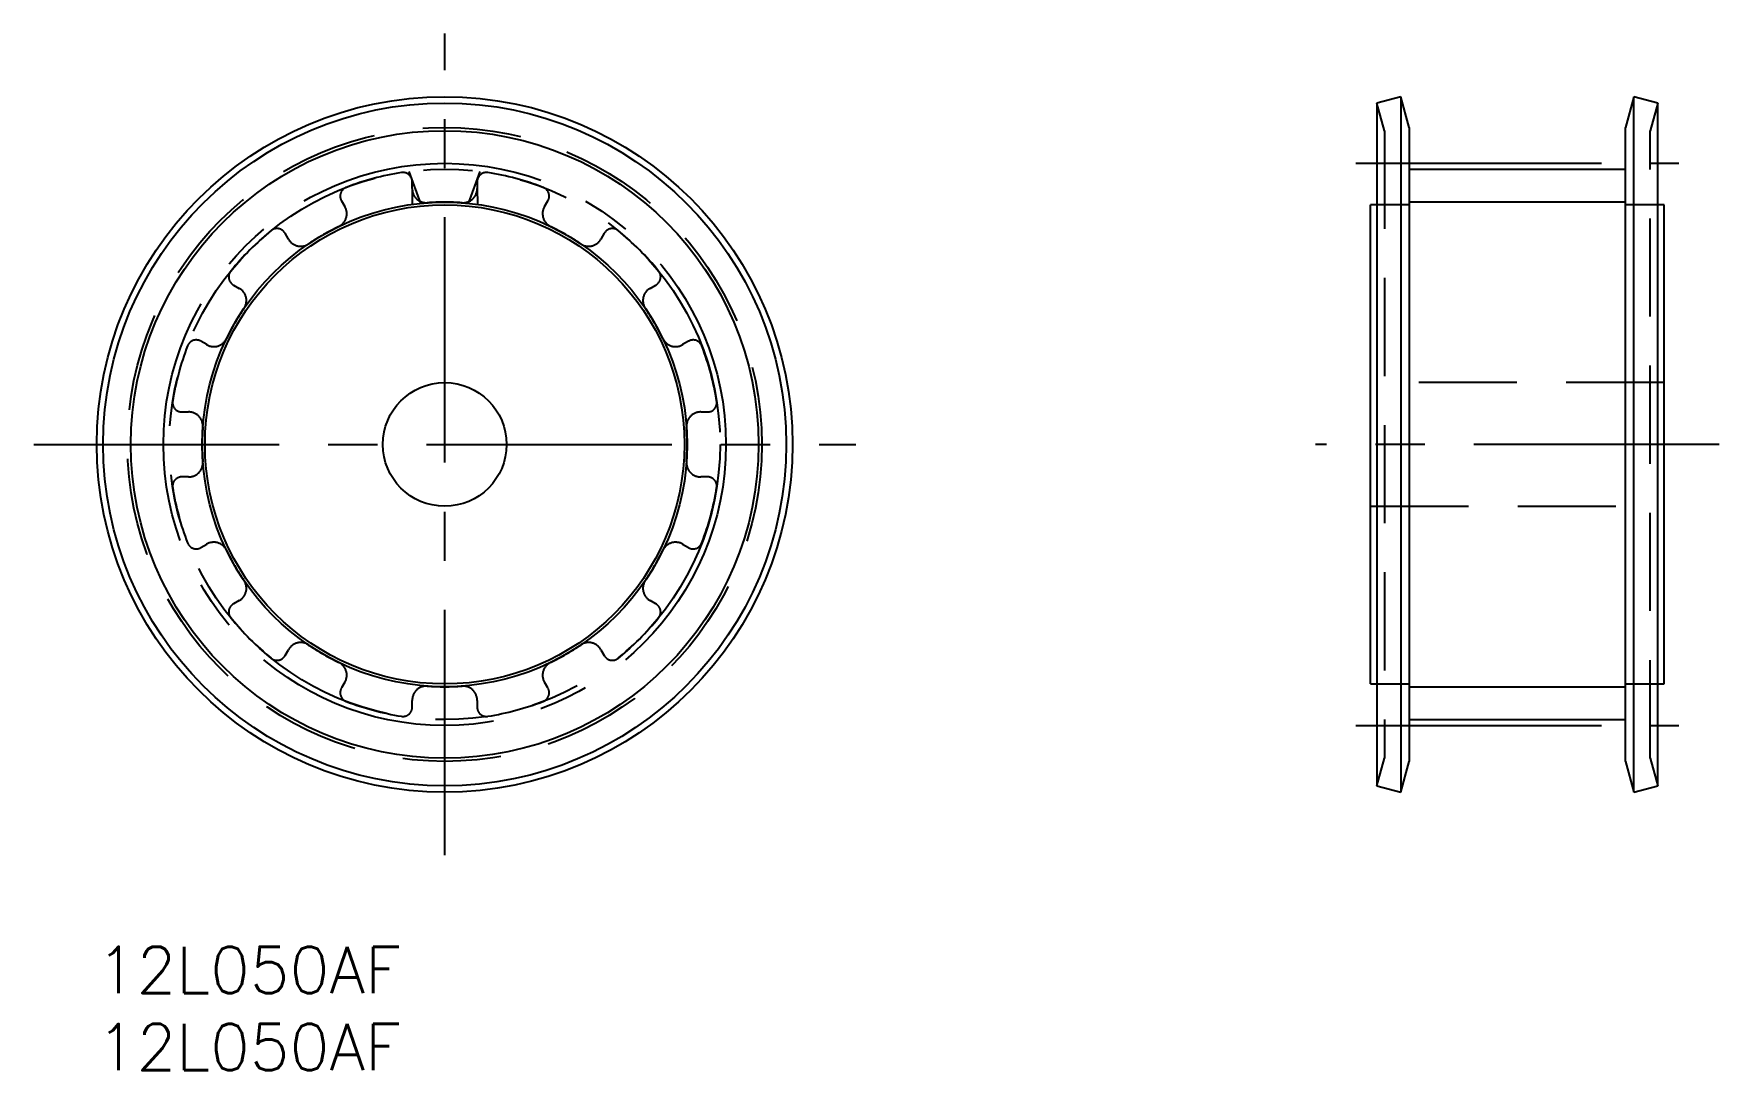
# Model space of a CAD drawing. Extents: x -4 to 105, y -8 to 59.
import ezdxf

# ---------------------------------------------------------------- set-up
doc = ezdxf.new("R2010")
doc.units = 0
doc.header["$LTSCALE"] = 0.5
for name, pattern in [('CENTER', [50.8, 31.75, -6.35, 6.35, -6.35]), ('DASHED', [19.05, 12.7, -6.35]), ('PHANTOM', [63.5, 31.75, -6.35, 6.35, -6.35, 6.35, -6.35])]:
    doc.linetypes.add(name, pattern=pattern)
for name, color, linetype in [('MSM_CENTER', 1, 'CENTER'), ('MSM_CONTINUOUS', 7, 'CONTINUOUS'), ('MSM_DASHED', 4, 'DASHED'), ('MSM_IMAGINARY', 6, 'PHANTOM'), ('MSM_NARROW', 5, 'CONTINUOUS'), ('MSM_PART_NUMBER', 7, 'CONTINUOUS')]:
    doc.layers.add(name, color=color, linetype=linetype)
doc.styles.get("Standard").update_dxf_attribs({"font": 'txt.shx', "height": 3, "bigfont": 'bigfont.shx'})

msp = doc.modelspace()

# ---------------------------------------------------------------- linework, layer by layer
at = {"layer": 'MSM_CENTER'}
for p, q in [((22.5, 5.92), (22.5, 59.08)), ((81.43, 50.69), (102.31, 50.69)), ((-4.08, 32.5), (49.08, 32.5)), ((104.93, 32.5), (78.81, 32.5)), ((81.43, 14.31), (102.31, 14.31))]:
    msp.add_line(p, q, dxfattribs=at)
msp.add_circle((22.5, 32.5), 18.19, dxfattribs=at)
at = {"layer": 'MSM_CONTINUOUS'}
for p, q in [((84.34, 55), (82.79, 54.59)), ((82.79, 54.59), (82.79, 10.41)), ((84.87, 53.01), (84.34, 55)), ((84.34, 55), (84.34, 10)), ((99.4, 55), (98.87, 53.01)), ((100.95, 54.59), (99.4, 55)), ((99.4, 10), (99.4, 55)), ((100.95, 10.41), (100.95, 54.59)), ((84.87, 53.01), (84.87, 11.99)), ((98.87, 11.99), (98.87, 53.01)), ((84.87, 50.31), (98.87, 50.31)), ((82.37, 17), (82.37, 48)), ((82.79, 48), (82.37, 48)), ((101.37, 48), (100.95, 48)), ((101.37, 17), (101.37, 48)), ((82.37, 17), (82.79, 17)), ((100.95, 17), (101.37, 17)), ((84.87, 14.69), (98.87, 14.69)), ((84.34, 10), (84.87, 11.99)), ((98.87, 11.99), (99.4, 10)), ((82.79, 10.41), (84.34, 10)), ((99.4, 10), (100.95, 10.41))]:
    msp.add_line(p, q, dxfattribs=at)
for radius in [22.5, 22.09, 20.3, 15.5, 4]:
    msp.add_circle((22.5, 32.5), radius, dxfattribs=at)
at = {"layer": 'MSM_DASHED'}
for p, q in [((83.27, 52.8), (82.79, 54.59)), ((100.95, 54.59), (100.47, 52.8)), ((83.27, 52.8), (83.27, 12.2)), ((100.47, 12.2), (100.47, 52.8)), ((20.4, 49.06), (20.4, 49.49)), ((24.6, 49.49), (24.6, 49.05)), ((15.82, 48.26), (16.04, 47.89)), ((28.96, 47.89), (29.18, 48.26)), ((84.87, 48), (82.79, 48)), ((100.95, 48), (98.87, 48)), ((12.4, 45.79), (12.19, 46.16)), ((32.81, 46.16), (32.6, 45.79)), ((8.84, 42.81), (9.21, 42.6)), ((35.79, 42.6), (36.16, 42.81)), ((7.11, 38.96), (6.74, 39.18)), ((38.26, 39.18), (37.89, 38.96)), ((101.37, 36.5), (82.37, 36.5)), ((5.51, 34.6), (5.94, 34.6)), ((39.06, 34.6), (39.49, 34.6)), ((5.94, 30.4), (5.51, 30.4)), ((39.49, 30.4), (39.06, 30.4)), ((82.37, 28.5), (101.37, 28.5)), ((6.74, 25.82), (7.11, 26.04)), ((37.89, 26.04), (38.26, 25.82)), ((9.21, 22.4), (8.84, 22.19)), ((36.16, 22.19), (35.79, 22.4)), ((12.19, 18.84), (12.4, 19.21)), ((32.6, 19.21), (32.81, 18.84)), ((16.04, 17.11), (15.82, 16.74)), ((29.18, 16.74), (28.96, 17.11)), ((82.79, 17), (84.87, 17)), ((98.87, 17), (100.95, 17)), ((20.4, 15.51), (20.4, 15.94)), ((24.6, 15.94), (24.6, 15.51)), ((82.79, 10.41), (83.27, 12.2)), ((100.47, 12.2), (100.95, 10.41))]:
    msp.add_line(p, q, dxfattribs=at)
msp.add_circle((22.5, 32.5), 20.51, dxfattribs=at)
for centre, radius, start, end in [((16.34, 48.57), 0.6, 110.9804, 210.6661), ((22.5, 32.5), 17.81, 99.0196, 110.9804), ((19.8, 49.5), 0.6, 359.3339, 99.0196), ((21.31, 49.05), 0.91, 179.3339, 274.1244), ((23.69, 49.05), 0.91, 265.8756, 0.6661), ((25.2, 49.5), 0.6, 80.9804, 180.6661), ((22.5, 32.5), 17.81, 69.0196, 80.9804), ((28.66, 48.57), 0.6, 329.3339, 69.0196), ((22.5, 32.5), 15.68, 85.8756, 94.1244), ((15.26, 47.43), 0.91, 295.8756, 30.6661), ((29.74, 47.43), 0.91, 149.3339, 244.1244), ((22.5, 32.5), 17.81, 129.0196, 140.9804), ((11.66, 45.87), 0.6, 29.3339, 129.0196), ((13.19, 46.23), 0.91, 209.3339, 304.1244), ((22.5, 32.5), 15.68, 115.8756, 124.1244), ((22.5, 32.5), 15.68, 55.8756, 64.1244), ((31.81, 46.23), 0.91, 235.8756, 330.6661), ((33.34, 45.87), 0.6, 50.9804, 150.6661), ((22.5, 32.5), 17.81, 39.0196, 50.9804), ((9.13, 43.34), 0.6, 140.9804, 240.6661), ((35.87, 43.34), 0.6, 299.3339, 39.0196), ((8.77, 41.81), 0.91, 325.8756, 60.6661), ((36.23, 41.81), 0.91, 119.3339, 214.1244), ((22.5, 32.5), 15.68, 145.8756, 154.1244), ((22.5, 32.5), 15.68, 25.8756, 34.1244), ((6.43, 38.66), 0.6, 59.3339, 159.0196), ((7.57, 39.74), 0.91, 239.3339, 334.1244), ((37.43, 39.74), 0.91, 205.8756, 300.6661), ((38.57, 38.66), 0.6, 20.9804, 120.6661), ((22.5, 32.5), 17.81, 159.0196, 170.9804), ((22.5, 32.5), 17.81, 9.0196, 20.9804), ((5.5, 35.2), 0.6, 170.9804, 270.6661), ((39.5, 35.2), 0.6, 269.3339, 9.0196), ((5.95, 33.69), 0.91, 355.8756, 90.6661), ((39.05, 33.69), 0.91, 89.3339, 184.1244), ((22.5, 32.5), 15.68, 175.8756, 184.1244), ((22.5, 32.5), 15.68, 355.8756, 4.1244), ((5.95, 31.31), 0.91, 269.3339, 4.1244), ((39.05, 31.31), 0.91, 175.8756, 270.6661), ((5.5, 29.8), 0.6, 89.3339, 189.0196), ((22.5, 32.5), 17.81, 189.0196, 200.9804), ((22.5, 32.5), 17.81, 339.0196, 350.9804), ((39.5, 29.8), 0.6, 350.9804, 90.6661), ((7.57, 25.26), 0.91, 25.8756, 120.6661), ((37.43, 25.26), 0.91, 59.3339, 154.1244), ((6.43, 26.34), 0.6, 200.9804, 300.6661), ((22.5, 32.5), 15.68, 205.8756, 214.1244), ((22.5, 32.5), 15.68, 325.8756, 334.1244), ((38.57, 26.34), 0.6, 239.3339, 339.0196), ((8.77, 23.19), 0.91, 299.3339, 34.1244), ((36.23, 23.19), 0.91, 145.8756, 240.6661), ((9.13, 21.66), 0.6, 119.3339, 219.0196), ((35.87, 21.66), 0.6, 320.9804, 60.6661), ((22.5, 32.5), 17.81, 219.0196, 230.9804), ((22.5, 32.5), 17.81, 309.0196, 320.9804), ((13.19, 18.77), 0.91, 55.8756, 150.6661), ((31.81, 18.77), 0.91, 29.3339, 124.1244), ((11.66, 19.13), 0.6, 230.9804, 330.6661), ((22.5, 32.5), 15.68, 235.8756, 244.1244), ((22.5, 32.5), 15.68, 295.8756, 304.1244), ((33.34, 19.13), 0.6, 209.3339, 309.0196), ((15.26, 17.57), 0.91, 329.3339, 64.1244), ((29.74, 17.57), 0.91, 115.8756, 210.6661), ((16.34, 16.43), 0.6, 149.3339, 249.0196), ((21.31, 15.95), 0.91, 85.8756, 180.6661), ((22.5, 32.5), 15.68, 265.8756, 274.1244), ((23.69, 15.95), 0.91, 359.3339, 94.1244), ((28.66, 16.43), 0.6, 290.9804, 30.6661), ((22.5, 32.5), 17.81, 249.0196, 260.9804), ((19.8, 15.5), 0.6, 260.9804, 0.6661), ((25.2, 15.5), 0.6, 179.3339, 279.0196), ((22.5, 32.5), 17.81, 279.0196, 290.9804)]:
    msp.add_arc(centre, radius, start, end, dxfattribs=at)
at = {"layer": 'MSM_IMAGINARY'}
msp.add_circle((22.5, 32.5), 17.81, dxfattribs=at)
at = {"layer": 'MSM_NARROW'}
for p, q in [((20.95, 48.1), (20.2, 50.16)), ((24.05, 48.1), (24.8, 50.16)), ((20.4, 49.06), (20.39, 48.04)), ((24.6, 49.06), (24.62, 48.04)), ((98.87, 48.18), (84.87, 48.18)), ((84.87, 16.82), (98.87, 16.82))]:
    msp.add_line(p, q, dxfattribs=at)
msp.add_circle((22.5, 32.5), 15.68, dxfattribs=at)

# ---------------------------------------------------------------- texts
at = {"layer": 'MSM_PART_NUMBER'}
for p in [(0, -3), (0, -8)]:
    msp.add_text('12L050AF', height=3, dxfattribs=at).set_placement(p)

doc.saveas('drawing.dxf')
